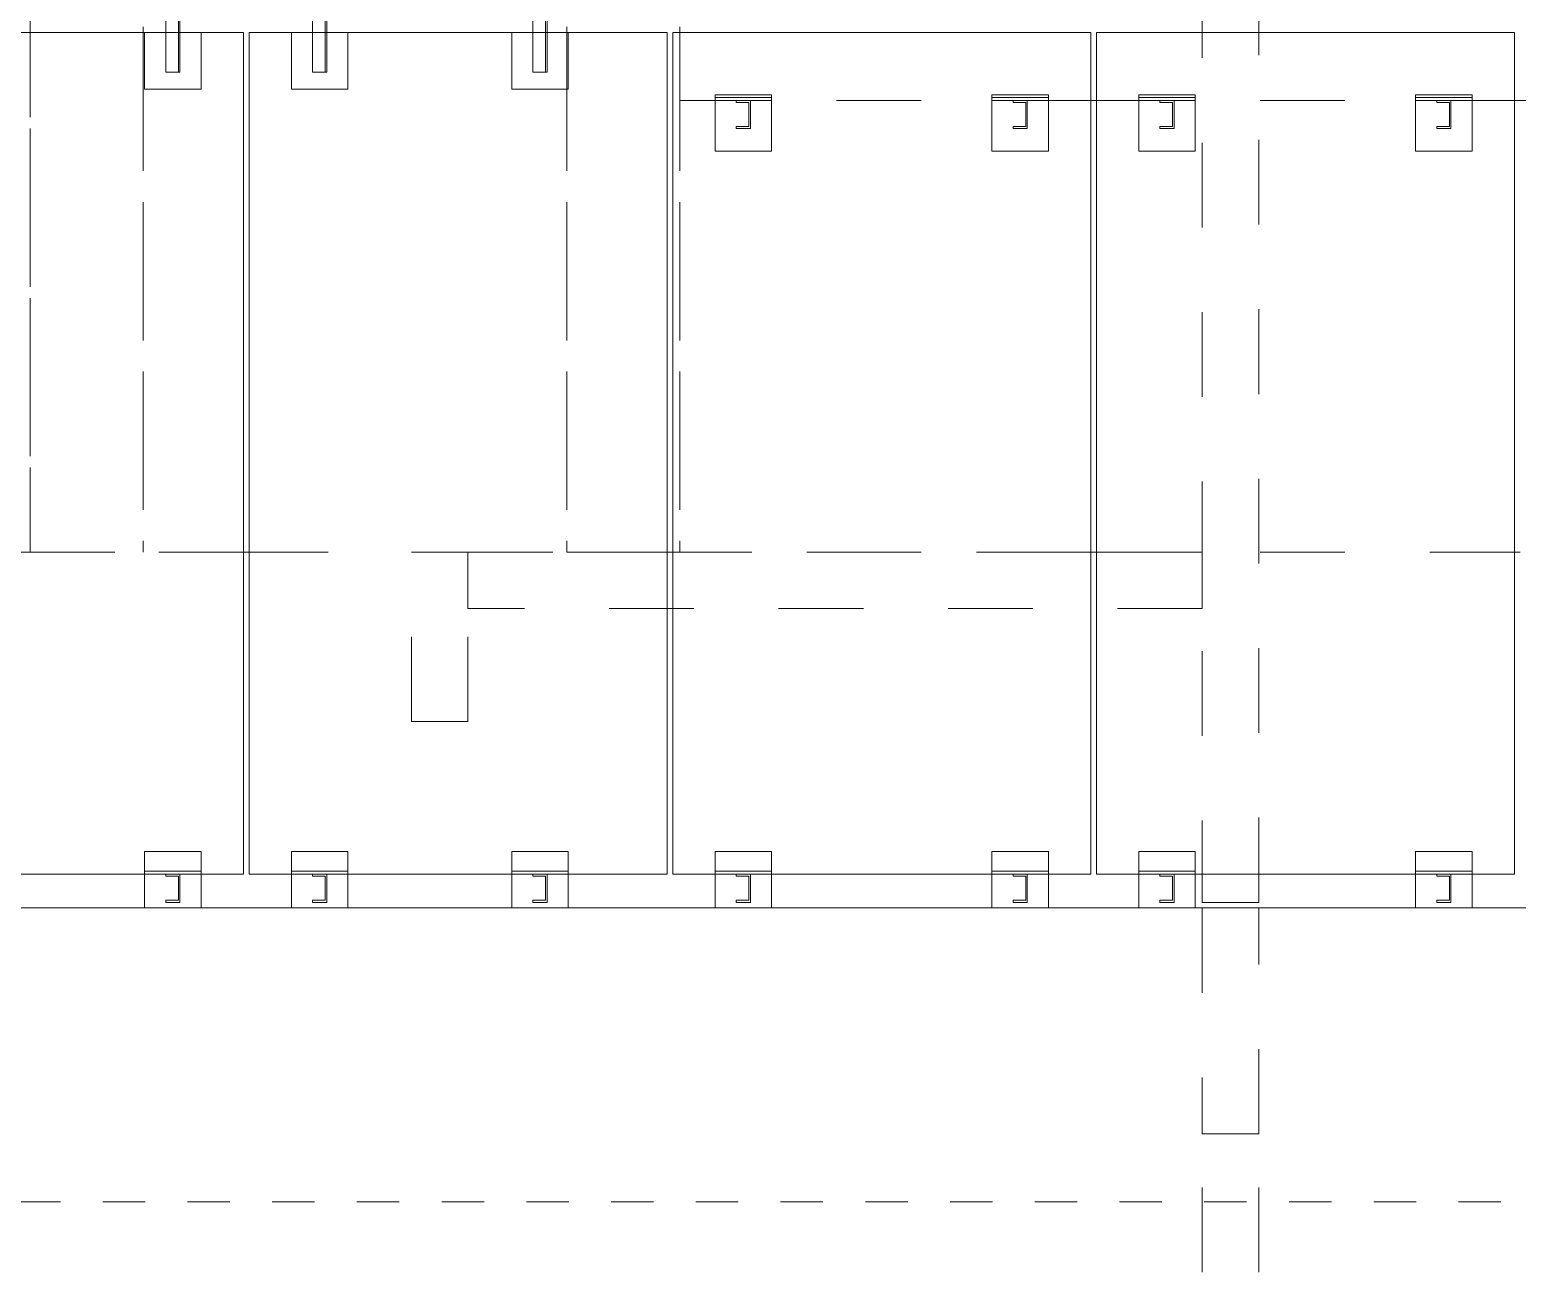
# Model space of a CAD drawing. Header units: millimetres. Extents: x 663313 to 1226001, y 1431724 to 1620898.
# Drawn here: x 663743.15 to 663748.42, y 1524730.48 to 1524734.88 of the extents above; entities that cross this region are included whole.
import ezdxf

# ---------------------------------------------------------------- set-up
doc = ezdxf.new("R2010")
doc.units = ezdxf.units.MM
for name, pattern in [('XKITLINE00', [0]), ('XKITLINE01', [4, 1, -1, 1, -1]), ('XKITLINE02', [4, 2, -2])]:
    doc.linetypes.add(name, pattern=pattern)
doc.layers.add('000 - 0_HIDE_OBJ_FRAMING_DEF_SUB', color=7, linetype='Continuous', plot=False)
doc.layers.add('Part', color=7, linetype='Continuous', lineweight=0)
doc.layers.add('S-GRID', color=7, linetype='Continuous', lineweight=9)

# ---------------------------------------------------------------- blocks, each defined once
blk = doc.blocks.new('*A2517971')
at = {"layer": 'S-GRID', "color": 7, "linetype": 'XKITLINE01', "lineweight": 0}
blk.add_line((170.447252, -8.917964), (412.473057, -8.917964), dxfattribs=at)
blk = doc.blocks.new('*A2518972')
at = {"layer": 'S-GRID', "color": 7, "linetype": 'XKITLINE01', "lineweight": 0}
blk.add_line((170.447252, -15.851297), (412.473057, -15.851297), dxfattribs=at)
blk = doc.blocks.new('*A2519973')
at = {"layer": '000 - 0_HIDE_OBJ_FRAMING_DEF_SUB', "color": 7, "linetype": 'XKITLINE00', "lineweight": 0}
blk.add_line((397.067264, -8.917964), (205.900536, -8.917964), dxfattribs=at)
blk = doc.blocks.new('*A27121166')
at = {"layer": 'Part', "color": 7, "linetype": 'XKITLINE02', "lineweight": 0}
for p, q in [((327.767257, -0.517964), (317.900591, -0.517964)), ((337.767257, -0.517964), (327.900591, -0.517964)), ((347.767257, -0.517964), (337.900591, -0.517964)), ((357.767257, -0.517964), (347.900591, -0.517964)), ((307.900572, -8.917964), (397.067252, -8.917964))]:
    blk.add_line(p, q, dxfattribs=at)
at = {"layer": 'Part', "color": 7, "linetype": 'XKITLINE00', "lineweight": 0}
for p, q in [((327.900591, -0.517964), (327.767257, -0.517964)), ((337.900591, -0.517964), (337.767257, -0.517964)), ((347.900591, -0.517964), (347.767257, -0.517964)), ((357.900591, -0.517964), (357.767257, -0.517964))]:
    blk.add_line(p, q, dxfattribs=at)
blk = doc.blocks.new('*A27131167')
at = {"layer": 'Part', "color": 7, "linetype": 'XKITLINE02', "lineweight": 0}
for p, q in [((333.067221, -0.517964), (333.067224, -0.517964)), ((333.067224, -0.517964), (350.399618, -0.517964)), ((333.067224, -1.851297), (333.067224, -0.517964)), ((350.399567, -0.517964), (350.399567, -1.851297)), ((350.399567, -1.851297), (333.067221, -1.851297)), ((350.399567, -1.851297), (350.399618, -1.851297))]:
    blk.add_line(p, q, dxfattribs=at)
blk = doc.blocks.new('*A27341188')
at = {"layer": '000 - 0_HIDE_OBJ_FRAMING_DEF_SUB', "color": 7, "linetype": 'XKITLINE00', "lineweight": 0}
for p, q in [((357.767257, 11.748703), (347.90058, 11.748703)), ((347.900591, -8.117964), (347.900591, 11.748703)), ((357.767257, 11.748703), (357.767257, -8.117964)), ((347.900591, -8.117964), (347.90058, -8.117964)), ((348.900591, -8.117964), (347.900591, -8.117964)), ((355.433924, -8.117964), (350.233924, -8.117964)), ((357.767257, -8.117964), (356.767258, -8.117964))]:
    blk.add_line(p, q, dxfattribs=at)
at = {"layer": '000 - 0_HIDE_OBJ_FRAMING_DEF_SUB', "color": 7, "linetype": 'XKITLINE02', "lineweight": 0}
for p, q in [((347.90058, -8.117964), (347.90058, 11.748703)), ((357.767247, -8.117964), (357.767247, 11.748703)), ((350.233924, -8.117964), (348.900591, -8.117964)), ((356.767258, -8.117964), (355.433924, -8.117964))]:
    blk.add_line(p, q, dxfattribs=at)
blk = doc.blocks.new('*A27391193')
at = {"layer": '000 - 0_HIDE_OBJ_FRAMING_DEF_SUB', "color": 7, "linetype": 'XKITLINE00', "lineweight": 0}
for p, q in [((347.767257, 11.748703), (337.90058, 11.748703)), ((337.900591, -8.117964), (337.900591, 11.748703)), ((347.767257, 11.748703), (347.767257, -8.117964)), ((337.900591, -8.117964), (337.90058, -8.117964)), ((338.900591, -8.117964), (337.900591, -8.117964)), ((345.433924, -8.117964), (340.233924, -8.117964)), ((347.767257, -8.117964), (346.767258, -8.117964))]:
    blk.add_line(p, q, dxfattribs=at)
at = {"layer": '000 - 0_HIDE_OBJ_FRAMING_DEF_SUB', "color": 7, "linetype": 'XKITLINE02', "lineweight": 0}
for p, q in [((337.90058, -8.117964), (337.90058, 11.748703)), ((347.767247, -8.117964), (347.767247, 11.748703)), ((340.233924, -8.117964), (338.900591, -8.117964)), ((346.767258, -8.117964), (345.433924, -8.117964))]:
    blk.add_line(p, q, dxfattribs=at)
blk = doc.blocks.new('*A27401194')
at = {"layer": '000 - 0_HIDE_OBJ_FRAMING_DEF_SUB', "color": 7, "linetype": 'XKITLINE00', "lineweight": 0}
for p, q in [((337.767257, 11.748703), (327.90058, 11.748703)), ((327.900591, -8.117964), (327.900591, 11.748703)), ((337.767257, 11.748703), (337.767257, -8.117964)), ((327.900591, -8.117964), (327.90058, -8.117964)), ((328.900591, -8.117964), (327.900591, -8.117964)), ((334.100591, -8.117964), (330.233924, -8.117964)), ((337.767257, -8.117964), (335.433924, -8.117964))]:
    blk.add_line(p, q, dxfattribs=at)
at = {"layer": '000 - 0_HIDE_OBJ_FRAMING_DEF_SUB', "color": 7, "linetype": 'XKITLINE02', "lineweight": 0}
for p, q in [((327.90058, -8.117964), (327.90058, 11.748703)), ((337.767247, -8.117964), (337.767247, 11.748703)), ((330.233924, -8.117964), (328.900591, -8.117964)), ((335.433924, -8.117964), (334.100591, -8.117964))]:
    blk.add_line(p, q, dxfattribs=at)
blk = doc.blocks.new('*A27411195')
at = {"layer": '000 - 0_HIDE_OBJ_FRAMING_DEF_SUB', "color": 7, "linetype": 'XKITLINE00', "lineweight": 0}
for p, q in [((327.767257, 11.748703), (317.90058, 11.748703)), ((327.767257, 11.748703), (327.767257, -8.117964)), ((325.433924, -8.117964), (320.233924, -8.117964)), ((327.767257, -8.117964), (326.767258, -8.117964))]:
    blk.add_line(p, q, dxfattribs=at)
at = {"layer": '000 - 0_HIDE_OBJ_FRAMING_DEF_SUB', "color": 7, "linetype": 'XKITLINE02', "lineweight": 0}
for p, q in [((327.767247, -8.117964), (327.767247, 11.748703)), ((326.767258, -8.117964), (325.433924, -8.117964))]:
    blk.add_line(p, q, dxfattribs=at)
blk = doc.blocks.new('*A27441198')
at = {"layer": 'Part', "color": 7, "linetype": 'XKITLINE02', "lineweight": 0}
for p, q in [((338.068289, 18.482036), (338.068263, 18.482036)), ((338.068263, 18.482036), (338.068263, 10.148703)), ((347.767257, 18.482036), (338.068263, 18.482036)), ((338.068289, 18.482036), (338.068289, 11.882036)), ((357.767257, 18.482036), (347.900591, 18.482036)), ((366.401623, 18.482036), (357.900591, 18.482036)), ((366.401596, 10.148703), (366.401596, 18.482036)), ((366.401623, 18.482036), (366.401623, 11.882036)), ((338.068289, 11.748703), (338.068289, 10.148703)), ((366.401623, 11.748703), (366.401623, 10.148703)), ((338.068289, 10.148703), (338.068263, 10.148703)), ((347.767257, 10.148703), (338.068263, 10.148703)), ((357.767257, 10.148703), (347.900591, 10.148703)), ((366.401623, 10.148703), (357.900591, 10.148703))]:
    blk.add_line(p, q, dxfattribs=at)
at = {"layer": 'Part', "color": 7, "linetype": 'XKITLINE00', "lineweight": 0}
for p, q in [((347.900591, 18.482036), (347.767257, 18.482036)), ((357.900591, 18.482036), (357.767257, 18.482036)), ((338.068289, 11.882036), (338.068289, 11.748703)), ((366.401623, 11.882036), (366.401623, 11.748703)), ((347.900591, 10.148703), (347.767257, 10.148703)), ((357.900591, 10.148703), (357.767257, 10.148703))]:
    blk.add_line(p, q, dxfattribs=at)
blk = doc.blocks.new('*A27531207')
at = {"layer": 'Part', "color": 7, "linetype": 'XKITLINE02', "lineweight": 0}
for p, q in [((326.267247, 12.148703), (325.933907, 12.148703)), ((325.933907, 12.148703), (325.933907, 10.815369)), ((325.933907, 10.815369), (325.933907, 12.148703)), ((325.933914, 12.148703), (325.933914, 11.882036)), ((326.233907, 10.815369), (326.233907, 12.148703)), ((326.233913, 10.815369), (326.233913, 12.148703)), ((326.26724, 10.815369), (326.26724, 12.148703)), ((326.267247, 12.148703), (326.267247, 11.882036)), ((325.933914, 11.748703), (325.933913, 10.815369)), ((326.267247, 11.748703), (326.267247, 10.815369)), ((325.933907, 10.815369), (326.267247, 10.815369))]:
    blk.add_line(p, q, dxfattribs=at)
at = {"layer": 'Part', "color": 7, "linetype": 'XKITLINE00', "lineweight": 0}
for p, q in [((325.933914, 11.882036), (325.933914, 11.748703)), ((326.267247, 11.882036), (326.267247, 11.748703))]:
    blk.add_line(p, q, dxfattribs=at)
blk = doc.blocks.new('*A28171271')
at = {"layer": 'Part', "color": 7, "linetype": 'XKITLINE02', "lineweight": 0}
for p, q in [((335.401601, 18.482036), (335.401601, -0.517964)), ((337.767257, 18.482036), (335.401601, 18.482036)), ((335.401618, 18.482036), (335.401618, 11.882036)), ((338.068285, 18.482036), (337.900591, 18.482036)), ((338.068268, 18.482036), (338.068268, -0.517964)), ((338.068268, 18.482036), (338.068285, 18.482036)), ((338.068285, 18.482036), (338.068285, 11.882036)), ((335.401618, 11.748703), (335.401618, -0.517964)), ((338.068285, 11.748703), (338.068285, -0.517964)), ((335.401601, -0.517964), (337.767257, -0.517964)), ((338.068285, -0.517964), (337.900591, -0.517964)), ((338.068268, -0.517964), (338.068285, -0.517964))]:
    blk.add_line(p, q, dxfattribs=at)
at = {"layer": 'Part', "color": 7, "linetype": 'XKITLINE00', "lineweight": 0}
for p, q in [((337.900591, 18.482036), (337.767257, 18.482036)), ((335.401618, 11.882036), (335.401618, 11.748703)), ((338.068285, 11.882036), (338.068285, 11.748703)), ((337.900591, -0.517964), (337.767257, -0.517964))]:
    blk.add_line(p, q, dxfattribs=at)
blk = doc.blocks.new('*A28191273')
at = {"layer": 'Part', "color": 7, "linetype": 'XKITLINE02', "lineweight": 0}
for p, q in [((322.733905, -0.517964), (322.733905, 18.482036)), ((322.733905, 18.482036), (322.733922, 18.482036)), ((322.733905, 18.482036), (325.400589, 18.482036)), ((322.733922, 18.482036), (322.733922, 11.882036)), ((325.400572, 18.482036), (325.400572, -0.517964)), ((325.400589, 18.482036), (325.400589, 11.882036)), ((322.733922, 11.748703), (322.733922, -0.517964)), ((325.400589, 11.748703), (325.400589, -0.517964)), ((322.733922, -0.517964), (322.733905, -0.517964)), ((322.733905, -0.517964), (325.400589, -0.517964))]:
    blk.add_line(p, q, dxfattribs=at)
at = {"layer": 'Part', "color": 7, "linetype": 'XKITLINE00', "lineweight": 0}
for p, q in [((322.733922, 11.882036), (322.733922, 11.748703)), ((325.400589, 11.882036), (325.400589, 11.748703))]:
    blk.add_line(p, q, dxfattribs=at)
blk = doc.blocks.new('*A28301284')
at = {"layer": 'Part', "color": 7, "linetype": 'XKITLINE02', "lineweight": 0}
for p, q in [((329.733914, 12.148703), (329.400574, 12.148703)), ((329.400574, 12.148703), (329.400574, 10.815369)), ((329.400574, 10.815369), (329.400574, 12.148703)), ((329.40058, 12.148703), (329.40058, 11.882036)), ((329.700574, 10.815369), (329.700574, 12.148703)), ((329.70058, 10.815369), (329.70058, 12.148703)), ((329.733907, 10.815369), (329.733907, 12.148703)), ((329.733914, 12.148703), (329.733914, 11.882036)), ((329.40058, 11.748703), (329.40058, 10.815369)), ((329.733914, 11.748703), (329.733914, 10.815369)), ((329.400574, 10.815369), (329.733914, 10.815369))]:
    blk.add_line(p, q, dxfattribs=at)
at = {"layer": 'Part', "color": 7, "linetype": 'XKITLINE00', "lineweight": 0}
for p, q in [((329.40058, 11.882036), (329.40058, 11.748703)), ((329.733914, 11.882036), (329.733914, 11.748703))]:
    blk.add_line(p, q, dxfattribs=at)
blk = doc.blocks.new('*A28321286')
at = {"layer": 'Part', "color": 7, "linetype": 'XKITLINE02', "lineweight": 0}
for p, q in [((334.933914, 12.148703), (334.600574, 12.148703)), ((334.600574, 12.148703), (334.600574, 10.815369)), ((334.600574, 10.815369), (334.600574, 12.148703)), ((334.60058, 12.148703), (334.60058, 11.882036)), ((334.900574, 10.815369), (334.900574, 12.148703)), ((334.90058, 10.815369), (334.90058, 12.148703)), ((334.933907, 10.815369), (334.933907, 12.148703)), ((334.933914, 12.148703), (334.933914, 11.882036)), ((334.60058, 11.748703), (334.60058, 10.815369)), ((334.933914, 11.748703), (334.933914, 10.815369)), ((334.600574, 10.815369), (334.933914, 10.815369))]:
    blk.add_line(p, q, dxfattribs=at)
at = {"layer": 'Part', "color": 7, "linetype": 'XKITLINE00', "lineweight": 0}
for p, q in [((334.60058, 11.882036), (334.60058, 11.748703)), ((334.933914, 11.882036), (334.933914, 11.748703))]:
    blk.add_line(p, q, dxfattribs=at)
blk = doc.blocks.new('*A28461300')
at = {"layer": 'Part', "color": 7, "linetype": 'XKITLINE02', "lineweight": 0}
for p, q in [((333.067218, -0.517964), (331.733882, -0.517964)), ((331.733885, -4.517964), (331.733885, -0.517964)), ((333.067218, -4.517964), (333.067218, -0.517964)), ((331.733882, -4.517964), (333.067218, -4.517964))]:
    blk.add_line(p, q, dxfattribs=at)
blk = doc.blocks.new('*A28471301')
at = {"layer": 'Part', "color": 7, "linetype": 'XKITLINE00', "lineweight": 0}
for p, q in [((339.400536, -8.117964), (339.400523, -8.117964)), ((339.400536, -8.167964), (339.400523, -8.167964)), ((339.400536, -8.167964), (339.400536, -8.117964)), ((339.400536, -8.117964), (339.733869, -8.117964)), ((339.700536, -8.167964), (339.400536, -8.167964)), ((339.700523, -8.167964), (339.700536, -8.167964)), ((339.700536, -8.167964), (339.700536, -8.734631)), ((339.733869, -8.117964), (339.733857, -8.117964)), ((339.733869, -8.784631), (339.733869, -8.117964)), ((339.400536, -8.734631), (339.400523, -8.734631)), ((339.700536, -8.734631), (339.400536, -8.734631)), ((339.400536, -8.734631), (339.400536, -8.784631)), ((339.700536, -8.734631), (339.700523, -8.734631)), ((339.400536, -8.784631), (339.400523, -8.784631)), ((339.733869, -8.784631), (339.400536, -8.784631)), ((339.733857, -8.784631), (339.733869, -8.784631))]:
    blk.add_line(p, q, dxfattribs=at)
at = {"layer": 'Part', "color": 7, "linetype": 'XKITLINE02', "lineweight": 0}
for p, q in [((339.400523, -8.167964), (339.400523, -8.117964)), ((339.700523, -8.734631), (339.700523, -8.167964)), ((339.733857, -8.117964), (339.733857, -8.784631)), ((339.400523, -8.784631), (339.400523, -8.734631))]:
    blk.add_line(p, q, dxfattribs=at)
blk = doc.blocks.new('*A28481302')
at = {"layer": 'Part', "color": 7, "linetype": 'XKITLINE00', "lineweight": 0}
for p, q in [((338.900587, -8.051297), (338.900591, -8.051297)), ((338.900591, -8.117964), (338.900591, -8.051297)), ((338.900591, -8.051297), (340.233924, -8.051297)), ((340.233921, -8.051297), (340.233924, -8.051297)), ((340.233924, -8.051297), (340.233924, -8.117964)), ((338.900587, -8.117964), (338.900591, -8.117964)), ((340.233924, -8.117964), (338.900591, -8.117964)), ((340.233921, -8.117964), (340.233924, -8.117964))]:
    blk.add_line(p, q, dxfattribs=at)
at = {"layer": 'Part', "color": 7, "linetype": 'XKITLINE02', "lineweight": 0}
for p, q in [((338.900587, -8.117964), (338.900587, -8.051297)), ((340.233921, -8.117964), (340.233921, -8.051297)), ((338.900591, -8.117964), (338.900587, -8.117964))]:
    blk.add_line(p, q, dxfattribs=at)
blk = doc.blocks.new('*A28491303')
at = {"layer": 'Part', "color": 7, "linetype": 'XKITLINE02', "lineweight": 0}
for p, q in [((340.233873, -7.584631), (338.900539, -7.584631)), ((338.900539, -7.584631), (338.900539, -8.917964)), ((338.90054, -7.584631), (338.90054, -8.117964)), ((340.233872, -7.584631), (340.233872, -8.917964)), ((340.233873, -7.584631), (340.233873, -8.117964)), ((340.233873, -8.917964), (338.900539, -8.917964))]:
    blk.add_line(p, q, dxfattribs=at)
at = {"layer": 'Part', "color": 7, "linetype": 'XKITLINE00', "lineweight": 0}
for p, q in [((338.90054, -8.117964), (338.90054, -8.917964)), ((340.233873, -8.117964), (340.233873, -8.917964))]:
    blk.add_line(p, q, dxfattribs=at)
blk = doc.blocks.new('*A28501304')
at = {"layer": 'Part', "color": 7, "linetype": 'XKITLINE00', "lineweight": 0}
for p, q in [((329.400536, -8.117964), (329.400523, -8.117964)), ((329.400536, -8.167964), (329.400523, -8.167964)), ((329.400536, -8.167964), (329.400536, -8.117964)), ((329.400536, -8.117964), (329.733869, -8.117964)), ((329.700536, -8.167964), (329.400536, -8.167964)), ((329.700523, -8.167964), (329.700536, -8.167964)), ((329.700536, -8.167964), (329.700536, -8.734631)), ((329.733869, -8.117964), (329.733857, -8.117964)), ((329.733869, -8.784631), (329.733869, -8.117964)), ((329.400536, -8.734631), (329.400523, -8.734631)), ((329.700536, -8.734631), (329.400536, -8.734631)), ((329.400536, -8.734631), (329.400536, -8.784631)), ((329.700536, -8.734631), (329.700523, -8.734631)), ((329.400536, -8.784631), (329.400523, -8.784631)), ((329.733869, -8.784631), (329.400536, -8.784631)), ((329.733857, -8.784631), (329.733869, -8.784631))]:
    blk.add_line(p, q, dxfattribs=at)
at = {"layer": 'Part', "color": 7, "linetype": 'XKITLINE02', "lineweight": 0}
for p, q in [((329.400523, -8.167964), (329.400523, -8.117964)), ((329.700523, -8.734631), (329.700523, -8.167964)), ((329.733857, -8.117964), (329.733857, -8.784631)), ((329.400523, -8.784631), (329.400523, -8.734631))]:
    blk.add_line(p, q, dxfattribs=at)
blk = doc.blocks.new('*A28511305')
at = {"layer": 'Part', "color": 7, "linetype": 'XKITLINE00', "lineweight": 0}
for p, q in [((334.600536, -8.117964), (334.600523, -8.117964)), ((334.600536, -8.167964), (334.600523, -8.167964)), ((334.600536, -8.167964), (334.600536, -8.117964)), ((334.600536, -8.117964), (334.933869, -8.117964)), ((334.900536, -8.167964), (334.600536, -8.167964)), ((334.900523, -8.167964), (334.900536, -8.167964)), ((334.900536, -8.167964), (334.900536, -8.734631)), ((334.933869, -8.117964), (334.933857, -8.117964)), ((334.933869, -8.784631), (334.933869, -8.117964)), ((334.600536, -8.734631), (334.600523, -8.734631)), ((334.900536, -8.734631), (334.600536, -8.734631)), ((334.600536, -8.734631), (334.600536, -8.784631)), ((334.900536, -8.734631), (334.900523, -8.734631)), ((334.600536, -8.784631), (334.600523, -8.784631)), ((334.933869, -8.784631), (334.600536, -8.784631)), ((334.933857, -8.784631), (334.933869, -8.784631))]:
    blk.add_line(p, q, dxfattribs=at)
at = {"layer": 'Part', "color": 7, "linetype": 'XKITLINE02', "lineweight": 0}
for p, q in [((334.600523, -8.167964), (334.600523, -8.117964)), ((334.900523, -8.734631), (334.900523, -8.167964)), ((334.933857, -8.117964), (334.933857, -8.784631)), ((334.600523, -8.784631), (334.600523, -8.734631))]:
    blk.add_line(p, q, dxfattribs=at)
blk = doc.blocks.new('*A28521306')
at = {"layer": 'Part', "color": 7, "linetype": 'XKITLINE02', "lineweight": 0}
for p, q in [((330.233873, -7.584631), (328.900539, -7.584631)), ((328.900539, -7.584631), (328.900539, -8.917964)), ((328.90054, -7.584631), (328.90054, -8.117964)), ((330.233872, -7.584631), (330.233872, -8.917964)), ((330.233873, -7.584631), (330.233873, -8.117964)), ((330.233873, -8.917964), (328.900539, -8.917964))]:
    blk.add_line(p, q, dxfattribs=at)
at = {"layer": 'Part', "color": 7, "linetype": 'XKITLINE00', "lineweight": 0}
for p, q in [((328.90054, -8.117964), (328.90054, -8.917964)), ((330.233873, -8.117964), (330.233873, -8.917964))]:
    blk.add_line(p, q, dxfattribs=at)
blk = doc.blocks.new('*A28531307')
at = {"layer": 'Part', "color": 7, "linetype": 'XKITLINE00', "lineweight": 0}
for p, q in [((328.900587, -8.051297), (328.900591, -8.051297)), ((328.900591, -8.117964), (328.900591, -8.051297)), ((328.900591, -8.051297), (330.233924, -8.051297)), ((330.233921, -8.051297), (330.233924, -8.051297)), ((330.233924, -8.051297), (330.233924, -8.117964)), ((328.900587, -8.117964), (328.900591, -8.117964)), ((330.233924, -8.117964), (328.900591, -8.117964)), ((330.233921, -8.117964), (330.233924, -8.117964))]:
    blk.add_line(p, q, dxfattribs=at)
at = {"layer": 'Part', "color": 7, "linetype": 'XKITLINE02', "lineweight": 0}
for p, q in [((328.900587, -8.117964), (328.900587, -8.051297)), ((330.233921, -8.117964), (330.233921, -8.051297)), ((328.900591, -8.117964), (328.900587, -8.117964))]:
    blk.add_line(p, q, dxfattribs=at)
blk = doc.blocks.new('*A28541308')
at = {"layer": 'Part', "color": 7, "linetype": 'XKITLINE02', "lineweight": 0}
for p, q in [((335.433873, -7.584631), (334.100539, -7.584631)), ((334.100539, -7.584631), (334.100539, -8.917964)), ((334.10054, -7.584631), (334.10054, -8.117964)), ((335.433872, -7.584631), (335.433872, -8.917964)), ((335.433873, -7.584631), (335.433873, -8.117964)), ((335.433873, -8.917964), (334.100539, -8.917964))]:
    blk.add_line(p, q, dxfattribs=at)
at = {"layer": 'Part', "color": 7, "linetype": 'XKITLINE00', "lineweight": 0}
for p, q in [((334.10054, -8.117964), (334.10054, -8.917964)), ((335.433873, -8.117964), (335.433873, -8.917964))]:
    blk.add_line(p, q, dxfattribs=at)
blk = doc.blocks.new('*A28551309')
at = {"layer": 'Part', "color": 7, "linetype": 'XKITLINE00', "lineweight": 0}
for p, q in [((334.100587, -8.051297), (334.100591, -8.051297)), ((334.100591, -8.117964), (334.100591, -8.051297)), ((334.100591, -8.051297), (335.433924, -8.051297)), ((335.433921, -8.051297), (335.433924, -8.051297)), ((335.433924, -8.051297), (335.433924, -8.117964)), ((334.100587, -8.117964), (334.100591, -8.117964)), ((335.433924, -8.117964), (334.100591, -8.117964)), ((335.433921, -8.117964), (335.433924, -8.117964))]:
    blk.add_line(p, q, dxfattribs=at)
at = {"layer": 'Part', "color": 7, "linetype": 'XKITLINE02', "lineweight": 0}
for p, q in [((334.100587, -8.117964), (334.100587, -8.051297)), ((335.433921, -8.117964), (335.433921, -8.051297)), ((334.100591, -8.117964), (334.100587, -8.117964))]:
    blk.add_line(p, q, dxfattribs=at)
blk = doc.blocks.new('*A28571311')
at = {"layer": 'Part', "color": 7, "linetype": 'XKITLINE00', "lineweight": 0}
for p, q in [((325.933869, -8.117964), (325.933857, -8.117964)), ((325.933869, -8.167964), (325.933857, -8.167964)), ((325.933869, -8.167964), (325.933869, -8.117964)), ((325.933869, -8.117964), (326.267202, -8.117964)), ((326.233869, -8.167964), (325.933869, -8.167964)), ((326.233857, -8.167964), (326.233869, -8.167964)), ((326.233869, -8.167964), (326.233869, -8.734631)), ((326.267202, -8.117964), (326.26719, -8.117964)), ((326.267202, -8.784631), (326.267202, -8.117964)), ((325.933869, -8.734631), (325.933857, -8.734631)), ((326.233869, -8.734631), (325.933869, -8.734631)), ((325.933869, -8.734631), (325.933869, -8.784631)), ((326.233869, -8.734631), (326.233857, -8.734631)), ((325.933869, -8.784631), (325.933857, -8.784631)), ((326.267202, -8.784631), (325.933869, -8.784631)), ((326.26719, -8.784631), (326.267202, -8.784631))]:
    blk.add_line(p, q, dxfattribs=at)
at = {"layer": 'Part', "color": 7, "linetype": 'XKITLINE02', "lineweight": 0}
for p, q in [((325.933857, -8.167964), (325.933857, -8.117964)), ((326.233857, -8.734631), (326.233857, -8.167964)), ((326.26719, -8.117964), (326.26719, -8.784631)), ((325.933857, -8.784631), (325.933857, -8.734631))]:
    blk.add_line(p, q, dxfattribs=at)
blk = doc.blocks.new('*A28601314')
at = {"layer": 'Part', "color": 7, "linetype": 'XKITLINE02', "lineweight": 0}
for p, q in [((326.767206, -7.584631), (325.433872, -7.584631)), ((325.433872, -7.584631), (325.433872, -8.917964)), ((325.433873, -7.584631), (325.433873, -8.117964)), ((326.767206, -7.584631), (326.767206, -8.117964)), ((326.767206, -7.584631), (326.767206, -8.917964)), ((326.767206, -8.917964), (325.433872, -8.917964))]:
    blk.add_line(p, q, dxfattribs=at)
at = {"layer": 'Part', "color": 7, "linetype": 'XKITLINE00', "lineweight": 0}
for p, q in [((325.433873, -8.117964), (325.433873, -8.917964)), ((326.767206, -8.117964), (326.767206, -8.917964))]:
    blk.add_line(p, q, dxfattribs=at)
blk = doc.blocks.new('*A28611315')
at = {"layer": 'Part', "color": 7, "linetype": 'XKITLINE00', "lineweight": 0}
for p, q in [((325.433921, -8.051297), (325.433924, -8.051297)), ((325.433924, -8.117964), (325.433924, -8.051297)), ((325.433924, -8.051297), (326.767258, -8.051297)), ((326.767254, -8.051297), (326.767258, -8.051297)), ((326.767258, -8.051297), (326.767258, -8.117964)), ((325.433921, -8.117964), (325.433924, -8.117964)), ((326.767258, -8.117964), (325.433924, -8.117964)), ((326.767254, -8.117964), (326.767258, -8.117964))]:
    blk.add_line(p, q, dxfattribs=at)
at = {"layer": 'Part', "color": 7, "linetype": 'XKITLINE02', "lineweight": 0}
for p, q in [((325.433921, -8.117964), (325.433921, -8.051297)), ((326.767254, -8.117964), (326.767254, -8.051297)), ((325.433924, -8.117964), (325.433921, -8.117964))]:
    blk.add_line(p, q, dxfattribs=at)
blk = doc.blocks.new('*A28681322')
at = {"layer": 'Part', "color": 7, "linetype": 'XKITLINE02', "lineweight": 0}
for p, q in [((338.90058, 8.948703), (338.90058, 10.282036)), ((338.90058, 10.282036), (340.233914, 10.282036)), ((338.900581, 8.948703), (338.900581, 10.282036)), ((340.233914, 8.948703), (340.233914, 10.282036)), ((340.233914, 10.282036), (340.233914, 8.948703)), ((340.233914, 8.948703), (338.90058, 8.948703))]:
    blk.add_line(p, q, dxfattribs=at)
blk = doc.blocks.new('*A28691323')
at = {"layer": 'Part', "color": 7, "linetype": 'XKITLINE02', "lineweight": 0}
for p, q in [((339.733914, 10.148703), (339.400567, 10.148703)), ((339.400567, 10.098703), (339.400567, 10.148703)), ((339.400567, 10.098703), (339.70058, 10.098703)), ((339.40058, 10.098703), (339.40058, 10.148703)), ((339.700567, 9.532036), (339.700567, 10.098703)), ((339.70058, 10.098703), (339.70058, 9.532036)), ((339.7339, 9.482036), (339.7339, 10.148703)), ((339.733914, 9.482036), (339.733914, 10.148703)), ((339.70058, 9.532036), (339.400567, 9.532036)), ((339.400567, 9.482036), (339.400567, 9.532036)), ((339.400567, 9.482036), (339.733914, 9.482036)), ((339.40058, 9.482036), (339.40058, 9.532036))]:
    blk.add_line(p, q, dxfattribs=at)
blk = doc.blocks.new('*A28701324')
at = {"layer": 'Part', "color": 7, "linetype": 'XKITLINE02', "lineweight": 0}
for p, q in [((338.900565, 10.148703), (338.900565, 10.215369)), ((338.900565, 10.215369), (338.900579, 10.215369)), ((338.900565, 10.215369), (340.233912, 10.215369)), ((338.900579, 10.148703), (338.900579, 10.215369)), ((340.233898, 10.148703), (340.233898, 10.215369)), ((340.233912, 10.215369), (340.233912, 10.148703)), ((338.900579, 10.148703), (338.900565, 10.148703)), ((338.900565, 10.148703), (340.233912, 10.148703))]:
    blk.add_line(p, q, dxfattribs=at)
blk = doc.blocks.new('*A28711325')
at = {"layer": 'Part', "color": 7, "linetype": 'XKITLINE02', "lineweight": 0}
for p, q in [((328.90058, 10.415369), (328.90058, 11.748703)), ((328.90058, 11.748703), (330.233914, 11.748703)), ((328.900581, 10.415369), (328.900581, 11.748703)), ((330.233914, 10.415369), (330.233914, 11.748703)), ((330.233914, 11.748703), (330.233914, 10.415369)), ((330.233914, 10.415369), (328.90058, 10.415369))]:
    blk.add_line(p, q, dxfattribs=at)
blk = doc.blocks.new('*A28721326')
at = {"layer": 'Part', "color": 7, "linetype": 'XKITLINE02', "lineweight": 0}
for p, q in [((334.10058, 10.415369), (334.10058, 11.748703)), ((334.10058, 11.748703), (335.433914, 11.748703)), ((334.100581, 10.415369), (334.100581, 11.748703)), ((335.433914, 10.415369), (335.433914, 11.748703)), ((335.433914, 11.748703), (335.433914, 10.415369)), ((335.433914, 10.415369), (334.10058, 10.415369))]:
    blk.add_line(p, q, dxfattribs=at)
blk = doc.blocks.new('*A28731327')
at = {"layer": 'Part', "color": 7, "linetype": 'XKITLINE02', "lineweight": 0}
for p, q in [((325.433914, 10.415369), (325.433914, 11.748703)), ((325.433914, 11.748703), (326.767248, 11.748703)), ((325.433914, 10.415369), (325.433914, 11.748703)), ((326.767247, 10.415369), (326.767247, 11.748703)), ((326.767248, 11.748703), (326.767248, 10.415369)), ((326.767248, 10.415369), (325.433914, 10.415369))]:
    blk.add_line(p, q, dxfattribs=at)
blk = doc.blocks.new('*A29931447')
at = {"layer": 'Part', "color": 7, "linetype": 'XKITLINE02', "lineweight": 0}
for p, q in [((351.733905, 13.148703), (350.40057, 13.148703)), ((350.400571, 13.148703), (350.400571, -8.784631)), ((351.733905, -8.784631), (351.733905, 13.148703)), ((350.40057, -8.784631), (351.733905, -8.784631))]:
    blk.add_line(p, q, dxfattribs=at)
blk = doc.blocks.new('*A30071461')
at = {"layer": 'Part', "color": 7, "linetype": 'XKITLINE02', "lineweight": 0}
for p, q in [((350.40057, -14.251297), (350.400571, -14.251297)), ((350.400571, -14.251297), (351.733905, -14.251297)), ((350.400571, -17.517964), (350.400571, -14.251297)), ((351.733903, -14.251297), (351.733905, -14.251297)), ((351.733905, -17.517964), (351.733905, -14.251297))]:
    blk.add_line(p, q, dxfattribs=at)
blk = doc.blocks.new('*A30191473')
at = {"layer": 'Part', "color": 7, "linetype": 'XKITLINE00', "lineweight": 0}
for p, q in [((355.933869, -8.117964), (355.933857, -8.117964)), ((355.933869, -8.167964), (355.933857, -8.167964)), ((355.933869, -8.167964), (355.933869, -8.117964)), ((355.933869, -8.117964), (356.267202, -8.117964)), ((356.233869, -8.167964), (355.933869, -8.167964)), ((356.233857, -8.167964), (356.233869, -8.167964)), ((356.233869, -8.167964), (356.233869, -8.734631)), ((356.267202, -8.117964), (356.26719, -8.117964)), ((356.267202, -8.784631), (356.267202, -8.117964)), ((355.933869, -8.734631), (355.933857, -8.734631)), ((356.233869, -8.734631), (355.933869, -8.734631)), ((355.933869, -8.734631), (355.933869, -8.784631)), ((356.233869, -8.734631), (356.233857, -8.734631)), ((355.933869, -8.784631), (355.933857, -8.784631)), ((356.267202, -8.784631), (355.933869, -8.784631)), ((356.26719, -8.784631), (356.267202, -8.784631))]:
    blk.add_line(p, q, dxfattribs=at)
at = {"layer": 'Part', "color": 7, "linetype": 'XKITLINE02', "lineweight": 0}
for p, q in [((355.933857, -8.167964), (355.933857, -8.117964)), ((356.233857, -8.734631), (356.233857, -8.167964)), ((356.26719, -8.117964), (356.26719, -8.784631)), ((355.933857, -8.784631), (355.933857, -8.734631))]:
    blk.add_line(p, q, dxfattribs=at)
blk = doc.blocks.new('*A30201474')
at = {"layer": 'Part', "color": 7, "linetype": 'XKITLINE00', "lineweight": 0}
for p, q in [((355.433921, -8.051297), (355.433924, -8.051297)), ((355.433924, -8.117964), (355.433924, -8.051297)), ((355.433924, -8.051297), (356.767258, -8.051297)), ((356.767254, -8.051297), (356.767258, -8.051297)), ((356.767258, -8.051297), (356.767258, -8.117964)), ((355.433921, -8.117964), (355.433924, -8.117964)), ((356.767258, -8.117964), (355.433924, -8.117964)), ((356.767254, -8.117964), (356.767258, -8.117964))]:
    blk.add_line(p, q, dxfattribs=at)
at = {"layer": 'Part', "color": 7, "linetype": 'XKITLINE02', "lineweight": 0}
for p, q in [((355.433921, -8.117964), (355.433921, -8.051297)), ((356.767254, -8.117964), (356.767254, -8.051297)), ((355.433924, -8.117964), (355.433921, -8.117964))]:
    blk.add_line(p, q, dxfattribs=at)
blk = doc.blocks.new('*A30211475')
at = {"layer": 'Part', "color": 7, "linetype": 'XKITLINE02', "lineweight": 0}
for p, q in [((356.767206, -7.584631), (355.433872, -7.584631)), ((355.433872, -7.584631), (355.433872, -8.917964)), ((355.433873, -7.584631), (355.433873, -8.117964)), ((356.767206, -7.584631), (356.767206, -8.117964)), ((356.767206, -7.584631), (356.767206, -8.917964)), ((356.767206, -8.917964), (355.433872, -8.917964))]:
    blk.add_line(p, q, dxfattribs=at)
at = {"layer": 'Part', "color": 7, "linetype": 'XKITLINE00', "lineweight": 0}
for p, q in [((355.433873, -8.117964), (355.433873, -8.917964)), ((356.767206, -8.117964), (356.767206, -8.917964))]:
    blk.add_line(p, q, dxfattribs=at)
blk = doc.blocks.new('*A30241478')
at = {"layer": 'Part', "color": 7, "linetype": 'XKITLINE02', "lineweight": 0}
for p, q in [((351.733907, -8.917964), (350.400572, -8.917964)), ((350.400574, -8.917964), (350.400574, -14.251297)), ((351.733907, -14.251297), (351.733907, -8.917964)), ((350.400572, -14.251297), (351.733907, -14.251297))]:
    blk.add_line(p, q, dxfattribs=at)
blk = doc.blocks.new('*A30251479')
at = {"layer": 'Part', "color": 7, "linetype": 'XKITLINE02', "lineweight": 0}
for p, q in [((346.767206, -7.584631), (345.433872, -7.584631)), ((345.433872, -7.584631), (345.433872, -8.917964)), ((345.433873, -7.584631), (345.433873, -8.117964)), ((346.767206, -7.584631), (346.767206, -8.117964)), ((346.767206, -7.584631), (346.767206, -8.917964)), ((346.767206, -8.917964), (345.433872, -8.917964))]:
    blk.add_line(p, q, dxfattribs=at)
at = {"layer": 'Part', "color": 7, "linetype": 'XKITLINE00', "lineweight": 0}
for p, q in [((345.433873, -8.117964), (345.433873, -8.917964)), ((346.767206, -8.117964), (346.767206, -8.917964))]:
    blk.add_line(p, q, dxfattribs=at)
blk = doc.blocks.new('*A30261480')
at = {"layer": 'Part', "color": 7, "linetype": 'XKITLINE00', "lineweight": 0}
for p, q in [((345.433921, -8.051297), (345.433924, -8.051297)), ((345.433924, -8.117964), (345.433924, -8.051297)), ((345.433924, -8.051297), (346.767258, -8.051297)), ((346.767254, -8.051297), (346.767258, -8.051297)), ((346.767258, -8.051297), (346.767258, -8.117964)), ((345.433921, -8.117964), (345.433924, -8.117964)), ((346.767258, -8.117964), (345.433924, -8.117964)), ((346.767254, -8.117964), (346.767258, -8.117964))]:
    blk.add_line(p, q, dxfattribs=at)
at = {"layer": 'Part', "color": 7, "linetype": 'XKITLINE02', "lineweight": 0}
for p, q in [((345.433921, -8.117964), (345.433921, -8.051297)), ((346.767254, -8.117964), (346.767254, -8.051297)), ((345.433924, -8.117964), (345.433921, -8.117964))]:
    blk.add_line(p, q, dxfattribs=at)
blk = doc.blocks.new('*A30271481')
at = {"layer": 'Part', "color": 7, "linetype": 'XKITLINE00', "lineweight": 0}
for p, q in [((348.900587, -8.051297), (348.900591, -8.051297)), ((348.900591, -8.117964), (348.900591, -8.051297)), ((348.900591, -8.051297), (350.233924, -8.051297)), ((350.233921, -8.051297), (350.233924, -8.051297)), ((350.233924, -8.051297), (350.233924, -8.117964)), ((348.900587, -8.117964), (348.900591, -8.117964)), ((350.233924, -8.117964), (348.900591, -8.117964)), ((350.233921, -8.117964), (350.233924, -8.117964))]:
    blk.add_line(p, q, dxfattribs=at)
at = {"layer": 'Part', "color": 7, "linetype": 'XKITLINE02', "lineweight": 0}
for p, q in [((348.900587, -8.117964), (348.900587, -8.051297)), ((350.233921, -8.117964), (350.233921, -8.051297)), ((348.900591, -8.117964), (348.900587, -8.117964))]:
    blk.add_line(p, q, dxfattribs=at)
blk = doc.blocks.new('*A30281482')
at = {"layer": 'Part', "color": 7, "linetype": 'XKITLINE02', "lineweight": 0}
for p, q in [((350.233873, -7.584631), (348.900539, -7.584631)), ((348.900539, -7.584631), (348.900539, -8.917964)), ((348.90054, -7.584631), (348.90054, -8.117964)), ((350.233872, -7.584631), (350.233872, -8.917964)), ((350.233873, -7.584631), (350.233873, -8.117964)), ((350.233873, -8.917964), (348.900539, -8.917964))]:
    blk.add_line(p, q, dxfattribs=at)
at = {"layer": 'Part', "color": 7, "linetype": 'XKITLINE00', "lineweight": 0}
for p, q in [((348.90054, -8.117964), (348.90054, -8.917964)), ((350.233873, -8.117964), (350.233873, -8.917964))]:
    blk.add_line(p, q, dxfattribs=at)
blk = doc.blocks.new('*A30291483')
at = {"layer": 'Part', "color": 7, "linetype": 'XKITLINE00', "lineweight": 0}
for p, q in [((345.933869, -8.117964), (345.933857, -8.117964)), ((345.933869, -8.167964), (345.933857, -8.167964)), ((345.933869, -8.167964), (345.933869, -8.117964)), ((345.933869, -8.117964), (346.267202, -8.117964)), ((346.233869, -8.167964), (345.933869, -8.167964)), ((346.233857, -8.167964), (346.233869, -8.167964)), ((346.233869, -8.167964), (346.233869, -8.734631)), ((346.267202, -8.117964), (346.26719, -8.117964)), ((346.267202, -8.784631), (346.267202, -8.117964)), ((345.933869, -8.734631), (345.933857, -8.734631)), ((346.233869, -8.734631), (345.933869, -8.734631)), ((345.933869, -8.734631), (345.933869, -8.784631)), ((346.233869, -8.734631), (346.233857, -8.734631)), ((345.933869, -8.784631), (345.933857, -8.784631)), ((346.267202, -8.784631), (345.933869, -8.784631)), ((346.26719, -8.784631), (346.267202, -8.784631))]:
    blk.add_line(p, q, dxfattribs=at)
at = {"layer": 'Part', "color": 7, "linetype": 'XKITLINE02', "lineweight": 0}
for p, q in [((345.933857, -8.167964), (345.933857, -8.117964)), ((346.233857, -8.734631), (346.233857, -8.167964)), ((346.26719, -8.117964), (346.26719, -8.784631)), ((345.933857, -8.784631), (345.933857, -8.734631))]:
    blk.add_line(p, q, dxfattribs=at)
blk = doc.blocks.new('*A30301484')
at = {"layer": 'Part', "color": 7, "linetype": 'XKITLINE00', "lineweight": 0}
for p, q in [((349.400536, -8.117964), (349.400523, -8.117964)), ((349.400536, -8.167964), (349.400523, -8.167964)), ((349.400536, -8.167964), (349.400536, -8.117964)), ((349.400536, -8.117964), (349.733869, -8.117964)), ((349.700536, -8.167964), (349.400536, -8.167964)), ((349.700523, -8.167964), (349.700536, -8.167964)), ((349.700536, -8.167964), (349.700536, -8.734631)), ((349.733869, -8.117964), (349.733857, -8.117964)), ((349.733869, -8.784631), (349.733869, -8.117964)), ((349.400536, -8.734631), (349.400523, -8.734631)), ((349.700536, -8.734631), (349.400536, -8.734631)), ((349.400536, -8.734631), (349.400536, -8.784631)), ((349.700536, -8.734631), (349.700523, -8.734631)), ((349.400536, -8.784631), (349.400523, -8.784631)), ((349.733869, -8.784631), (349.400536, -8.784631)), ((349.733857, -8.784631), (349.733869, -8.784631))]:
    blk.add_line(p, q, dxfattribs=at)
at = {"layer": 'Part', "color": 7, "linetype": 'XKITLINE02', "lineweight": 0}
for p, q in [((349.400523, -8.167964), (349.400523, -8.117964)), ((349.700523, -8.734631), (349.700523, -8.167964)), ((349.733857, -8.117964), (349.733857, -8.784631)), ((349.400523, -8.784631), (349.400523, -8.734631))]:
    blk.add_line(p, q, dxfattribs=at)
blk = doc.blocks.new('*A30401494')
at = {"layer": 'Part', "color": 7, "linetype": 'XKITLINE02', "lineweight": 0}
for p, q in [((355.433914, 8.948703), (355.433914, 10.282036)), ((355.433914, 10.282036), (356.767248, 10.282036)), ((355.433914, 8.948703), (355.433914, 10.282036)), ((356.767247, 8.948703), (356.767247, 10.282036)), ((356.767248, 10.282036), (356.767248, 8.948703)), ((356.767248, 8.948703), (355.433914, 8.948703))]:
    blk.add_line(p, q, dxfattribs=at)
blk = doc.blocks.new('*A30411495')
at = {"layer": 'Part', "color": 7, "linetype": 'XKITLINE02', "lineweight": 0}
for p, q in [((356.267247, 10.148703), (355.9339, 10.148703)), ((355.9339, 10.098703), (355.9339, 10.148703)), ((355.9339, 10.098703), (356.233914, 10.098703)), ((355.933914, 10.098703), (355.933914, 10.148703)), ((356.2339, 9.532036), (356.2339, 10.098703)), ((356.233914, 10.098703), (356.233914, 9.532036)), ((356.267233, 9.482036), (356.267233, 10.148703)), ((356.267247, 9.482036), (356.267247, 10.148703)), ((356.233914, 9.532036), (355.9339, 9.532036)), ((355.9339, 9.482036), (355.9339, 9.532036)), ((355.9339, 9.482036), (356.267247, 9.482036)), ((355.933914, 9.482036), (355.933914, 9.532036))]:
    blk.add_line(p, q, dxfattribs=at)
blk = doc.blocks.new('*A30421496')
at = {"layer": 'Part', "color": 7, "linetype": 'XKITLINE02', "lineweight": 0}
for p, q in [((355.433898, 10.148703), (355.433898, 10.215369)), ((355.433898, 10.215369), (355.433912, 10.215369)), ((355.433898, 10.215369), (356.767245, 10.215369)), ((355.433912, 10.148703), (355.433912, 10.215369)), ((356.767232, 10.148703), (356.767232, 10.215369)), ((356.767245, 10.215369), (356.767245, 10.148703)), ((355.433912, 10.148703), (355.433898, 10.148703)), ((355.433898, 10.148703), (356.767245, 10.148703))]:
    blk.add_line(p, q, dxfattribs=at)
blk = doc.blocks.new('*A30461500')
at = {"layer": 'Part', "color": 7, "linetype": 'XKITLINE02', "lineweight": 0}
for p, q in [((345.433914, 8.948703), (345.433914, 10.282036)), ((345.433914, 10.282036), (346.767248, 10.282036)), ((345.433914, 8.948703), (345.433914, 10.282036)), ((346.767247, 8.948703), (346.767247, 10.282036)), ((346.767248, 10.282036), (346.767248, 8.948703)), ((346.767248, 8.948703), (345.433914, 8.948703))]:
    blk.add_line(p, q, dxfattribs=at)
blk = doc.blocks.new('*A30471501')
at = {"layer": 'Part', "color": 7, "linetype": 'XKITLINE02', "lineweight": 0}
for p, q in [((346.267247, 10.148703), (345.9339, 10.148703)), ((345.9339, 10.098703), (345.9339, 10.148703)), ((345.9339, 10.098703), (346.233914, 10.098703)), ((345.933914, 10.098703), (345.933914, 10.148703)), ((346.2339, 9.532036), (346.2339, 10.098703)), ((346.233914, 10.098703), (346.233914, 9.532036)), ((346.267233, 9.482036), (346.267233, 10.148703)), ((346.267247, 9.482036), (346.267247, 10.148703)), ((346.233914, 9.532036), (345.9339, 9.532036)), ((345.9339, 9.482036), (345.9339, 9.532036)), ((345.9339, 9.482036), (346.267247, 9.482036)), ((345.933914, 9.482036), (345.933914, 9.532036))]:
    blk.add_line(p, q, dxfattribs=at)
blk = doc.blocks.new('*A30481502')
at = {"layer": 'Part', "color": 7, "linetype": 'XKITLINE02', "lineweight": 0}
for p, q in [((345.433898, 10.148703), (345.433898, 10.215369)), ((345.433898, 10.215369), (345.433912, 10.215369)), ((345.433898, 10.215369), (346.767245, 10.215369)), ((345.433912, 10.148703), (345.433912, 10.215369)), ((346.767232, 10.148703), (346.767232, 10.215369)), ((346.767245, 10.215369), (346.767245, 10.148703)), ((345.433912, 10.148703), (345.433898, 10.148703)), ((345.433898, 10.148703), (346.767245, 10.148703))]:
    blk.add_line(p, q, dxfattribs=at)
blk = doc.blocks.new('*A30491503')
at = {"layer": 'Part', "color": 7, "linetype": 'XKITLINE02', "lineweight": 0}
for p, q in [((348.90058, 8.948703), (348.90058, 10.282036)), ((348.90058, 10.282036), (350.233914, 10.282036)), ((348.900581, 8.948703), (348.900581, 10.282036)), ((350.233914, 8.948703), (350.233914, 10.282036)), ((350.233914, 10.282036), (350.233914, 8.948703)), ((350.233914, 8.948703), (348.90058, 8.948703))]:
    blk.add_line(p, q, dxfattribs=at)
blk = doc.blocks.new('*A30501504')
at = {"layer": 'Part', "color": 7, "linetype": 'XKITLINE02', "lineweight": 0}
for p, q in [((349.733914, 10.148703), (349.400567, 10.148703)), ((349.400567, 10.098703), (349.400567, 10.148703)), ((349.400567, 10.098703), (349.70058, 10.098703)), ((349.40058, 10.098703), (349.40058, 10.148703)), ((349.700567, 9.532036), (349.700567, 10.098703)), ((349.70058, 10.098703), (349.70058, 9.532036)), ((349.7339, 9.482036), (349.7339, 10.148703)), ((349.733914, 9.482036), (349.733914, 10.148703)), ((349.70058, 9.532036), (349.400567, 9.532036)), ((349.400567, 9.482036), (349.400567, 9.532036)), ((349.400567, 9.482036), (349.733914, 9.482036)), ((349.40058, 9.482036), (349.40058, 9.532036))]:
    blk.add_line(p, q, dxfattribs=at)
blk = doc.blocks.new('*A30511505')
at = {"layer": 'Part', "color": 7, "linetype": 'XKITLINE02', "lineweight": 0}
for p, q in [((348.900565, 10.148703), (348.900565, 10.215369)), ((348.900565, 10.215369), (348.900579, 10.215369)), ((348.900565, 10.215369), (350.233912, 10.215369)), ((348.900579, 10.148703), (348.900579, 10.215369)), ((350.233898, 10.148703), (350.233898, 10.215369)), ((350.233912, 10.215369), (350.233912, 10.148703)), ((348.900579, 10.148703), (348.900565, 10.148703)), ((348.900565, 10.148703), (350.233912, 10.148703))]:
    blk.add_line(p, q, dxfattribs=at)

msp = doc.modelspace()

# ---------------------------------------------------------------- block references
at = {"color": 7, "lineweight": 0, "xscale": 0.15, "yscale": 0.15, "zscale": 0.15}
for name in ['*A27411195', '*A27401194', '*A27391193', '*A27341188', '*A28191273', '*A28171271', '*A27441198', '*A29931447', '*A27531207', '*A28301284', '*A28321286', '*A28731327', '*A28711325', '*A28721326', '*A28681322', '*A28701324', '*A30461500', '*A30481502', '*A30491503', '*A30511505', '*A30401494', '*A30421496', '*A28691323', '*A30471501', '*A30501504', '*A30411495', '*A27121166', '*A28461300', '*A27131167', '*A2517971', '*A28601314', '*A28521306', '*A28541308', '*A28491303', '*A30251479', '*A30281482', '*A30211475', '*A28611315', '*A28531307', '*A28551309', '*A28481302', '*A30261480', '*A30271481', '*A30201474', '*A28571311', '*A28501304', '*A28511305', '*A28471301', '*A30291483', '*A30301484', '*A30191473', '*A2519973', '*A30241478', '*A2518972', '*A30071461']:
    msp.add_blockref(name, (663694.7436, 1524733.1057), dxfattribs=at)

doc.saveas('drawing.dxf')
